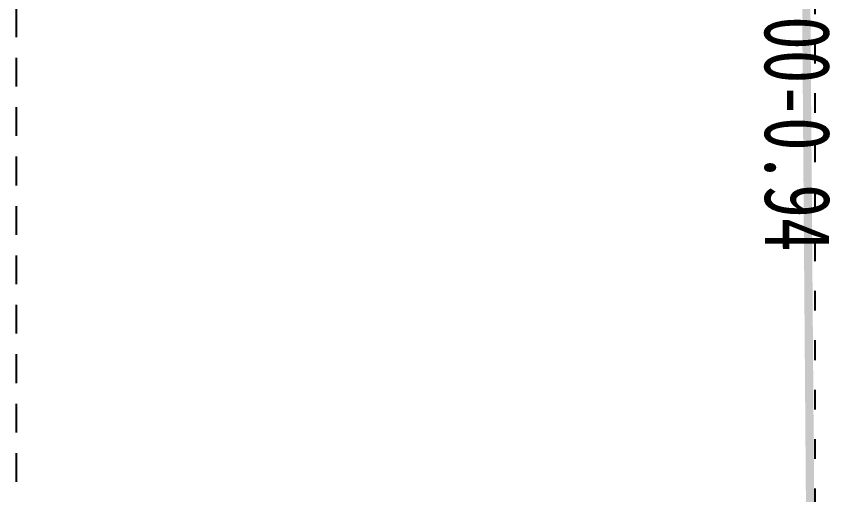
# Model space of a CAD drawing. Header units: millimetres. Extents: x 19715 to 35549, y 3563 to 14826.
# Drawn here: x 21249.9 to 21745.6, y 10465.4 to 10755.8 of the extents above; entities that cross this region are included whole.
import ezdxf
from ezdxf.enums import TextEntityAlignment as Align

# ---------------------------------------------------------------- set-up
doc = ezdxf.new("R2010")
doc.units = ezdxf.units.MM
doc.linetypes.add('ACAD_ISO03W100', pattern=[30, 12, -18])
doc.linetypes.add('BORDER', pattern=[44.45, 12.7, -6.35, 12.7, -6.35, 0, -6.35])
doc.layers.get('0').update_dxf_attribs({"linetype": 'ACAD_ISO03W100'})
doc.layers.add('下管段标注', color=93, linetype='Continuous', lineweight=13)
doc.styles.add('管段仿宋', font='simfang.ttf', dxfattribs={"width": 0.75})

msp = doc.modelspace()

# ---------------------------------------------------------------- linework, layer by layer
at = {"linetype": 'BORDER', "ltscale": 5, "const_width": 5}
msp.add_lwpolyline([(24616.36, 13796.25), (24361.98, 13854.17), (24149.84, 13854.07), (23938.47, 13812.96), (23551.29, 13717.66), (23323.1, 13693.36), (23089.29, 13698.97), (22817.4, 13727.08), (21971.96, 13872.83), (21973.62, 13872.55), (21975.66, 13858.11), (21887.15, 13047.26), (22064.18, 12796.63), (22596.9, 11710.8), (21876.64, 11391.11), (21725.75, 11197.54), (21734.47, 10044.38), (21433.59, 10053.18), (21435.35, 9864.85), (21587.23, 9725.65), (21620.22, 9694.34)], dxfattribs=at)
for points in [[(21249.94, 7833.18), (21249.94, 11293.27)], [(21249.94, 10268.63), (21249.94, 11293.27)], [(21249.94, 7833.18), (21249.94, 11293.27)], [(21249.94, 7833.18), (21249.94, 11293.27)], [(21734.46, 10397.16), (21734.45, 11082.16)]]:
    msp.add_lwpolyline(points)

# ---------------------------------------------------------------- texts
at = {"layer": '下管段标注', "style": '管段仿宋', "width": 0.75}
msp.add_text('635.98-1.00-0.94', height=40, rotation=270.1009, dxfattribs=at).set_placement((21743.76, 10776.31), align=Align.TOP_CENTER)

doc.saveas('drawing.dxf')
